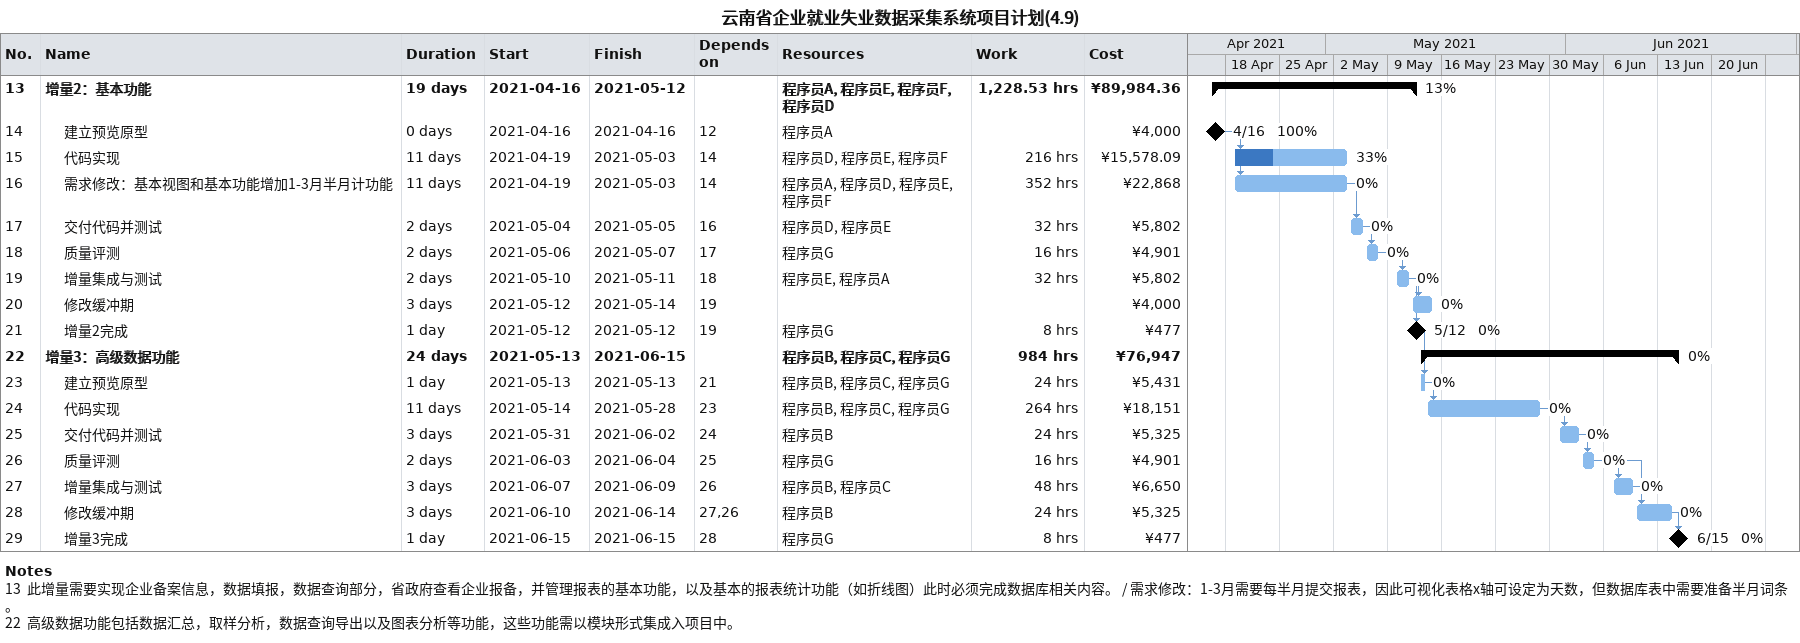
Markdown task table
云南省企业就业失业数据采集系统项目计划(4.9)

| ID | Level | Task | Duration | Start | Finish | Predecessors | Resources | % complete | Work (h) | Cost (¥) |
|---|---|---|---|---|---|---|---|---|---|---|
| 13 | 1 | **增量2：基本功能** | 19d | 2021-04-16 | 2021-05-12 |  | 程序员A, 程序员E, 程序员F, 程序员D | 13 | 1228.53 | 89984.36 |
| 14 | 2 | 建立预览原型 | 0d | 2021-04-16 | 2021-04-16 | 12 | 程序员A | 100 |  | 4000 |
| 15 | 2 | 代码实现 | 11d | 2021-04-19 | 2021-05-03 | 14 | 程序员D, 程序员E, 程序员F | 33 | 216 | 15578.09 |
| 16 | 2 | 需求修改：基本视图和基本功能增加1-3月半月计功能 | 11d | 2021-04-19 | 2021-05-03 | 14 | 程序员A, 程序员D, 程序员E, 程序员F | 0 | 352 | 22868 |
| 17 | 2 | 交付代码并测试 | 2d | 2021-05-04 | 2021-05-05 | 16 | 程序员D, 程序员E | 0 | 32 | 5802 |
| 18 | 2 | 质量评测 | 2d | 2021-05-06 | 2021-05-07 | 17 | 程序员G | 0 | 16 | 4901 |
| 19 | 2 | 增量集成与测试 | 2d | 2021-05-10 | 2021-05-11 | 18 | 程序员E, 程序员A | 0 | 32 | 5802 |
| 20 | 2 | 修改缓冲期 | 3d | 2021-05-12 | 2021-05-14 | 19 |  | 0 |  | 4000 |
| 21 | 2 | 增量2完成 | 1d | 2021-05-12 | 2021-05-12 | 19 | 程序员G | 0 | 8 | 477 |
| 22 | 1 | **增量3：高级数据功能** | 24d | 2021-05-13 | 2021-06-15 |  | 程序员B, 程序员C, 程序员G | 0 | 984 | 76947 |
| 23 | 2 | 建立预览原型 | 1d | 2021-05-13 | 2021-05-13 | 21 | 程序员B, 程序员C, 程序员G | 0 | 24 | 5431 |
| 24 | 2 | 代码实现 | 11d | 2021-05-14 | 2021-05-28 | 23 | 程序员B, 程序员C, 程序员G | 0 | 264 | 18151 |
| 25 | 2 | 交付代码并测试 | 3d | 2021-05-31 | 2021-06-02 | 24 | 程序员B | 0 | 24 | 5325 |
| 26 | 2 | 质量评测 | 2d | 2021-06-03 | 2021-06-04 | 25 | 程序员G | 0 | 16 | 4901 |
| 27 | 2 | 增量集成与测试 | 3d | 2021-06-07 | 2021-06-09 | 26 | 程序员B, 程序员C | 0 | 48 | 6650 |
| 28 | 2 | 修改缓冲期 | 3d | 2021-06-10 | 2021-06-14 | 27, 26 | 程序员B | 0 | 24 | 5325 |
| 29 | 2 | 增量3完成 | 1d | 2021-06-15 | 2021-06-15 | 28 | 程序员G | 0 | 8 | 477 |

Notes
- 13: 此增量需要实现企业备案信息，数据填报，数据查询部分，省政府查看企业报备，并管理报表的基本功能，以及基本的报表统计功能（如折线图）此时必须完成数据库相关内容。 / 需求修改：1-3月需要每半月提交报表，因此可视化表格x轴可设定为天数，但数据库表中需要准备半月词条。
- 22: 高级数据功能包括数据汇总，取样分析，数据查询导出以及图表分析等功能，这些功能需以模块形式集成入项目中。
